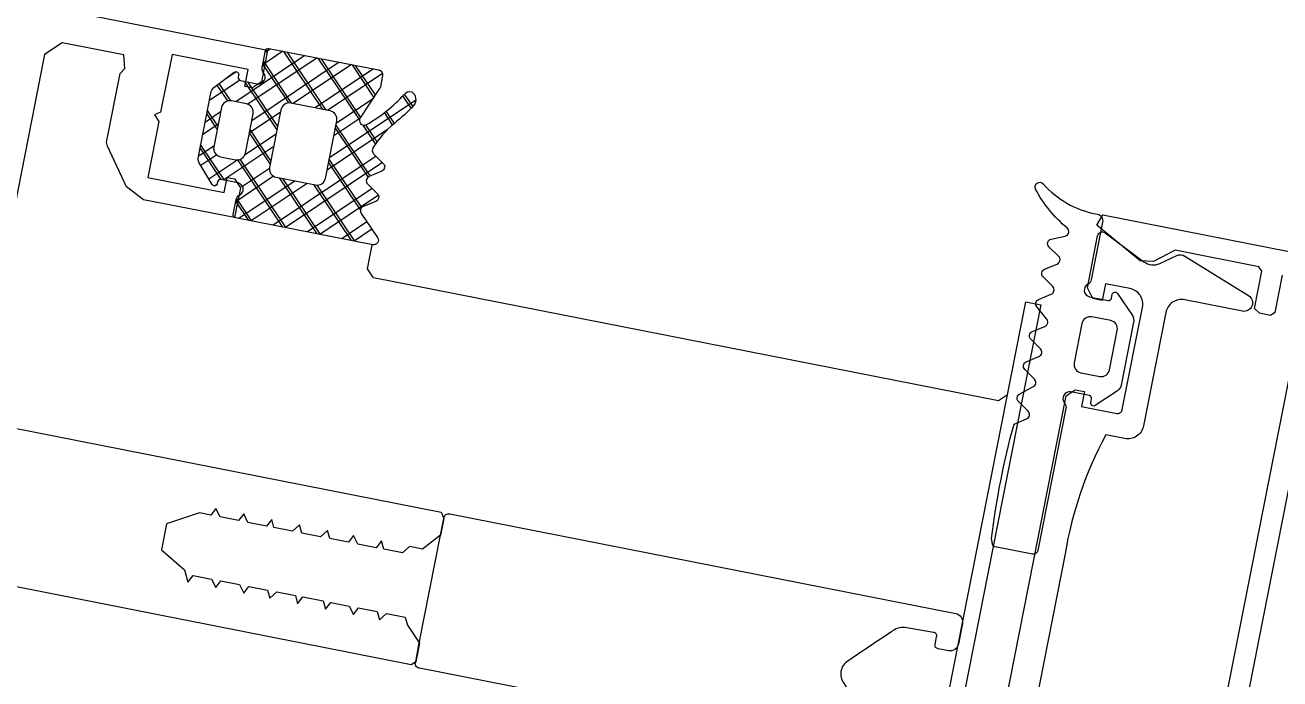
# Model space of a CAD drawing. Header units: millimetres. Extents: x -8689834 to 9420486, y 0 to 166066.
# Drawn here: x -187603.6 to -187522.9, y 114809.8 to 114851.8 of the extents above; entities that cross this region are included whole.
import ezdxf
from ezdxf import colors
from ezdxf.entities.mleader import LeaderData, LeaderLine
from ezdxf.math import Vec2, Vec3

# ---------------------------------------------------------------- set-up
doc = ezdxf.new("R2010")
doc.units = ezdxf.units.MM
doc.header["$MEASUREMENT"] = 0
doc.layers.get('0').update_dxf_attribs({"color": 250, "lineweight": 9})
for name, color, linetype, lineweight in [('_АР ТЕКСТ', 250, 'Continuous', 25), ('АР_Окна', 4, 'Continuous', 0), ('АР_Отметки', 250, 'Continuous', 15), ('АР_Перегородки витражные', 152, 'Continuous', 13), ('АР_Сущ Несущая стена', 216, 'Continuous', 30), ('АР_Штриховка кирпич', 250, 'Continuous', 9)]:
    doc.layers.add(name, color=color, linetype=linetype, lineweight=lineweight)
doc.styles.add('ISOCPEUR', font='isocpeur.ttf', dxfattribs={"width": 0.7})

# ---------------------------------------------------------------- blocks, each defined once
blk = doc.blocks.new('_DotSmall')
at = {"color": 0, "linetype": 'ByBlock', "const_width": 0.5}
blk.add_lwpolyline([(-0.0625, 0, 1), (0.0625, 0, 1)], format="xyb", close=True, dxfattribs=at)
blk = doc.blocks.new('стойка витр.')
h = blk.add_hatch()
h.set_pattern_fill('ANSI37', scale=0.5, angle=-69.23283665521843)
h.set_pattern_definition([(335.7671633447816, (-69115.31625940584, 318510.9409690977), (0.6515825639889636, 1.447617495164233), []), (65.76716334478155, (-69115.31625940584, 318510.9409690977), (-1.447617495164233, 0.6515825639889636), [])])
edge = h.paths.add_edge_path()
edge.add_line((-22.69442369043827, 14.13646889062511), (-23.03581465108437, 15.03674084689555))
edge.add_arc((-23.43472203482704, 14.88552442783714), 0.426606969231953, 20.76054121617168, 72.29995807937499)
edge.add_arc((-23.17519432072194, 15.69843630689562), 0.4267278803337561, 110.7639791014305, 252.28796188313498, ccw=False)
edge.add_line((-23.32647754022037, 16.09744767434313), (-22.30045238576713, 16.48652534212306))
edge.add_arc((-22.23557122191811, 16.31559297980009), 0.1828317202011609, 20.74895968860318, 110.7853670150393, ccw=False)
edge.add_line((-22.06459766681655, 16.38036551539699), (-22.02136925791274, 16.26636916297139))
edge.add_arc((-21.85036169383434, 16.33121481389334), 0.1828894349477776, 200.7666051414026, 335.7779732891441)
edge.add_line((-21.68357339510112, 16.25618009645405), (-21.08991230116226, 17.78525728297245))
edge.add_arc((-21.70321396183568, 17.95657679537892), 0.6367804192309714, 344.3928406199507, 381.7248777476984)
edge.add_line((-21.1116628201562, 18.19228116337763), (-22.58147269752226, 22.06827310883818))
edge.add_arc((-23.18057156739388, 21.852472630542), 0.6367804192296693, 19.80944894391843, 57.14148607166609)
edge.add_line((-22.83507592984824, 22.38737642259366), (-24.29334917705273, 23.13834224954917))
edge.add_arc((-24.36844682475663, 22.97158227615987), 0.1828894349476184, 65.75635339884347, 200.7677215648203)
edge.add_line((-24.53945312526776, 22.90673329312267), (-24.49622471639304, 22.79273694081348))
edge.add_arc((-24.66715707872659, 22.7278557770023), 0.1828317201976129, -69.25104032206309, 20.78536700277641, ccw=False)
edge.add_line((-24.60238454316277, 22.55688222189201), (-25.62840969761601, 22.16780455411208))
edge.add_arc((-25.77973726672901, 22.56679910380675), 0.4267278803402734, 149.2463648073436, 290.7703475895543, ccw=False)
edge.add_arc((-26.51302534269302, 23.00322659508151), 0.4266069692186295, 329.2343686070108, 380.7737854734352)
edge.add_line((-26.11415292418678, 23.1545352198882), (-26.50320860397187, 24.18050239048171))
edge.add_arc((-26.6741821590871, 24.11572985494814), 0.1828317201915107, 20.74895966852365, 110.7853670116034)
edge.add_line((-26.73906332292245, 24.28666221726598), (-33.46508004333009, 21.73609814226074))
edge.add_arc((-33.37260125833668, 21.44478009969028), 0.3056444463767395, 107.6120180140902, 200.6882886899978)
edge.add_line((-33.6585366082727, 21.33680091994756), (-33.39916615508264, 20.65282280623796))
edge.add_arc((-33.11489203283651, 20.76049792175978), 0.3039830703862393, 200.7452912846324, 225.8123610097134)
edge.add_line((-33.32677140043234, 20.54252351805917), (-31.79381202385412, 18.90709041146329))
edge.add_arc((-32.0063560722166, 18.68866847666476), 0.3047673113958362, -108.86283880448178, 45.781400895661875, ccw=False)
edge.add_arc((-28.70749382052437, 27.75544220980088), 9.952967568180252, 231.9543329511108, 250.0411665169116, ccw=False)
edge.add_arc((-35.13741779119496, 19.64784166335459), 0.4002801790554734, 42.30928712460122, 119.2250395725891)
edge.add_arc((-34.91139847875967, 19.56672148584141), 0.6024183835395109, 134.3950067436913, 228.6478049676944)
edge.add_arc((-28.53884731806517, 27.80771469972205), 11.01872594929672, 232.0873456721725, 240.8889416158169)
edge.add_arc((-36.88860151399224, 12.8729826853881), 6.091684827127049, 40.75890454826748, 60.61437004968877, ccw=False)
edge.add_arc((-32.50226594848368, 16.64775385941913), 0.3047655738188228, -34.89587558046088, 41.60271899476669, ccw=False)
edge.add_line((-32.25229934006347, 16.47340148731018), (-32.76342180219945, 15.75802363698313))
edge.add_arc((-32.51342051808022, 15.58368567090239), 0.3047857747310843, 145.1100748179471, 256.4242518685471)
edge.add_line((-32.58496309185284, 15.28741547561367), (-31.72801335877739, 15.09082250765641))
edge.add_arc((-31.79955593254474, 14.79455231235153), 0.3047857747455557, -34.88992517811971, 76.42425187022229, ccw=False)
edge.add_line((-31.54955464840168, 14.62021434627968), (-32.06065512256464, 13.90477851201285))
edge.add_arc((-31.81065383841726, 13.73044054594722), 0.304785774745541, 145.1100748233031, 256.4242518693868)
edge.add_line((-31.88219641218893, 13.4341703506434), (-31.02524667911348, 13.23757738269342))
edge.add_arc((-31.09682011228135, 12.94126594878393), 0.3048331054871362, -24.2246592297883, 76.42043308581259, ccw=False)
edge.add_line((-30.81882951050648, 12.81618818287097), (-31.59985344059533, 11.12048939903616))
edge.add_arc((-31.32187980059053, 10.99539431777895), 0.3048247429134716, 155.7710645559098, 290.7402899417831)
edge.add_line((-31.21393143609748, 10.71032366952568), (-22.80062470957637, 13.90072279884771))
edge.add_arc((-22.86539724513609, 14.07169635396312), 0.1828317202009504, 290.7489596761703, 380.7489600455551)
edge = h.paths.add_edge_path(flags=16)
edge.add_line((-23.10434971895302, 21.04022295145114), (-22.19142218885827, 18.63276889372355))
edge.add_arc((-22.69773797682865, 18.4407695405971), 0.5414973949605305, -69.23283665472542, 20.767163345274582, ccw=False)
edge.add_line((-22.5057386237022, 17.93445375262672), (-23.43116100440966, 17.58352553217992))
edge.add_arc((-23.62316035752519, 18.08984132014666), 0.5414973949532591, 200.7671633443313, 290.7671633443313, ccw=False)
edge.add_line((-24.12947614549194, 17.89784196703113), (-25.04240367558668, 20.30529602475872))
edge.add_arc((-24.53608788761267, 20.4972953778888), 0.541497394965222, 110.76716334549809, 200.7671633454981, ccw=False)
edge.add_line((-24.72808724074275, 21.00361116586282), (-23.80266486003529, 21.35453938630963))
edge.add_arc((-23.6106655069234, 20.84822359833925), 0.5414973949553709, 20.767163343835023, 110.767163343835, ccw=False)
edge = h.paths.add_edge_path(flags=16)
edge.add_line((-26.85119390953332, 20.26120087689196), (-25.51269974335446, 16.73149769075098))
edge.add_arc((-26.01901553132848, 16.5394983376209), 0.541497394965222, -69.23283665450191, 20.76716334549809, ccw=False)
edge.add_line((-25.82701617819839, 16.03318254964688), (-28.23444912247942, 15.12026302596496))
edge.add_arc((-28.4264484756095, 15.62657881394625), 0.5414973949720253, 200.7671633452251, 290.76716334522513, ccw=False)
edge.add_line((-28.9327642635908, 15.43457946081617), (-30.27125842979876, 18.96428264696442))
edge.add_arc((-29.76494264181383, 19.15628200007632), 0.5414973949689773, 110.76716334328901, 200.767163343289, ccw=False)
edge.add_line((-29.95694199492573, 19.66259778806125), (-27.5495090506447, 20.57551731175045))
edge.add_arc((-27.35750969751825, 20.06920152376551), 0.541497394974137, 20.767163344728715, 110.76716334472869, ccw=False)
at = {"lineweight": 0, "ltscale": 100, "transparency": 33554687}
for points in [[(65.92687011216185, 59.2824299609274), (-26.6419368966599, 24.17953274302999), (-25.90703195796232, 22.24153677027789), (-25.27813291337225, 21.95846499659092), (-24.82208952034125, 22.13140062004823), (-25.21116718812846, 23.15742577453057), (-20.53714279274573, 24.92985650197079), (-19.19699615391437, 21.39579562939616), (-18.76855027934653, 21.29748815141647), (-18.98085410959902, 20.82581386800302), (-17.68393587967148, 17.40574934773758), (-22.35796027505421, 15.63331862029736), (-22.70380953396671, 16.54534742246324), (-23.1598529269977, 16.37241179900593), (-23.44292470067739, 15.74351275440858), (-22.75122618288151, 13.91945515007683), (-17.16517298531835, 16.03773513642955), (-16.24131551088067, 17.04008095841709), (-15.46667035139399, 19.81128934778826), (-15.4391308168415, 20.08251046122314), (-17.03864790883381, 24.30054944750736), (-17.39634782800567, 24.5561396704943), (-17.47095398549573, 25.44057095424068), (-13.70890040838276, 26.86717441076325), (-12.4510803312005, 26.30097287951503), (-4.305940852005733, 4.821667629301373)], [(-4.8720624113339, 3.563811556159635), (-32.68827406296623, -6.984337978748954), (-32.78663952485658, -7.412805841304362), (-32.39756185706938, -8.438830995786702), (-31.09647737510386, -9.118948907402228), (-30.2985029091069, -8.81635004535201), (-29.78357822878752, -9.142708211846184), (-28.64349873815081, -8.710380147196702), (-28.58844165704795, -8.16787993638718), (-28.18751332900138, -8.537466511741513), (-27.04754980615689, -8.105182423096267), (-26.87849637278123, -7.51945380341931), (-26.47751006082399, -7.889018390778801), (-25.33748855406884, -7.456712314131437), (-25.28243147299509, -6.914212103321915), (-24.7675067926466, -7.240570269808813), (-23.62748528589145, -6.808264193168725), (-23.5724282048177, -6.265763982351928), (-23.05744554058765, -6.592100160843984), (-21.91748201774317, -6.159816072198737), (-21.86242493664031, -5.617315861389216), (-21.46149660859373, -5.986902436743549), (-20.32147510183859, -5.554596360096184), (-20.15236368455226, -4.968845752424386), (-19.75143535650568, -5.338432327778719), (-18.6114718336612, -4.906148239133472), (-18.44241840028553, -4.320419619456516), (-18.0414320883574, -4.689984206808731), (-17.35739599072258, -4.430591765623831), (-15.14439867439796, -4.764904394331097), (-14.53915697429329, -6.360969294146344), (-15.78927863537683, -7.87813783652382), (-15.87193323494284, -8.691881148712127), (-16.27286156296032, -8.322294573416002), (-17.41288306971546, -8.754600650063367), (-17.58193650312023, -9.340329269682115), (-17.9828648311377, -8.97074269438599), (-19.12288633789285, -9.403048771026079), (-19.29193977129762, -9.988777390644827), (-19.69292608322576, -9.61921280335082), (-20.83288960607024, -10.05149689199607), (-20.8879466871731, -10.59399710274738), (-21.40287136749248, -10.26763893631141), (-22.54295085812919, -10.6999670009609), (-22.59800793926115, -11.24246721171221), (-22.99893626727862, -10.87288063641608), (-24.25289614239591, -11.34839313392149), (-24.30795322352787, -11.89089334468008), (-24.70893953545601, -11.52132875738607), (-25.84896104221116, -11.95363483402616), (-26.01801447558682, -12.53936345364491), (-26.4189428036334, -12.16977687834878), (-27.55896431035944, -12.60208295499615), (-27.61402139149141, -13.14458316574746), (-28.12900405569235, -12.81824698731361), (-29.26896757853683, -13.25053107595886), (-29.32402465966879, -13.79303128671745), (-29.89022619093885, -15.05085136390699), (-29.45792011427693, -16.19087287064031), (-29.14341260807123, -16.33238676948531), (-1.327200956468005, -5.784237234569446)], [(-69.8438361948356, -5.633594956780144), (-69.21493715024553, -5.916666730459838), (-30.90838462579995, 8.609511357899464), (-30.62531285212026, 9.238410402496811), (-31.1873041553481, 10.72042096611403)], [(-88.55468153662514, -0.9934413902010419), (-87.69009137133253, -3.273426419786119), (-87.37564184903749, -3.414962306625966), (-86.69163474338711, -3.155580859434849), (-86.43607351230457, -2.797891934278596), (-87.30066367759719, -0.5179069046935183), (-87.1591497787449, -0.2033993985096458), (-82.02911098225741, 1.741955958394101), (-80.54324021661887, 1.262233232868311), (-79.70200834979187, 1.450846736610401), (-77.34320693471818, 4.170836259007046), (-77.83057009245385, 4.768357554989052), (-90.48468705118285, -0.0301937209587777)], [(-91.4479567084054, -1.960141251613095), (-69.79711318280897, -59.05493725829001), (-67.79633972485317, -59.86096016635565), (-55.14222276612418, -55.06240889040782), (-55.17360051473952, -54.29197395897063), (-58.74284135404741, -53.81994964957266), (-59.49761640312499, -54.23655585793313), (-60.24856024209294, -55.69488708899735), (-65.37859903858043, -57.64024244590109), (-65.73629895772319, -57.38465222291416), (-66.6008891230158, -55.10466719327087), (-67.02936398953898, -55.00637070929224), (-67.71337109521846, -55.26575215648336), (-67.85490698204376, -55.58020167878567), (-66.99031681675115, -57.86018670842168), (-67.20262765098596, -58.33192996972502), (-68.22862381348386, -58.72099664351117), (-68.58632373265573, -58.46540642052423), (-90.15068845250062, -1.598661102303595)]]:
    blk.add_lwpolyline(points, dxfattribs=at)
at = {"color": 7, "lineweight": 0, "ltscale": 100, "transparency": 33554687}
for points in [[(-22.69442369043827, 14.13646889062511), (-23.03581465108437, 15.03674084689555, 0.2287523810762611), (-23.30501911480678, 15.29193636016134, -0.7101639231358212), (-23.32647754022037, 16.09744767434313), (-22.30045238576713, 16.48652534212306, -0.4143996870914876), (-22.06459766681655, 16.38036551539699), (-22.02136925791274, 16.26636916297139, 0.6682503890445888), (-21.68357339510112, 16.25618009645405), (-21.08991230116226, 17.78525728297245, 0.1643479059441302), (-21.1116628201562, 18.19228116337763), (-22.58147269752226, 22.06827310883818, 0.1643479059441302), (-22.83507592984824, 22.38737642259366), (-24.29334917705273, 23.13834224954917, 0.6682503891596868), (-24.53945312526776, 22.90673329312267), (-24.49622471639304, 22.79273694081348, -0.4143996870833266), (-24.60238454316277, 22.55688222189201), (-25.62840969761601, 22.16780455411208, -0.7101639231391418), (-26.14645609946456, 22.78500538597291, 0.2287523810910513), (-26.11415292418678, 23.1545352198882), (-26.50320860397187, 24.18050239048171, 0.4143996871765861), (-26.73906332292245, 24.28666221726598), (-33.46508004333009, 21.73609814226074, 0.4300281847644905), (-33.6585366082727, 21.33680091994756), (-33.39916615508264, 20.65282280623796, 0.1098139781175365), (-33.32677140043234, 20.54252351805917), (-31.79381202385412, 18.90709041146329, -0.8000358277039689), (-32.10488848172827, 18.40026861818478, -0.07908294790216032), (-34.84140179419774, 19.91728321780829, 0.3488032577412263), (-35.33285102594527, 19.99716969329165, 0.4361245879823007), (-35.30940773655311, 19.11450854978466, 0.03842309887939363), (-33.89950172111276, 18.18089248692559, -0.08685322061285544), (-32.2743724368047, 16.85010652759956, -0.3467629046601076), (-32.25229934006347, 16.47340148731018), (-32.76342180219945, 15.75802363698313, 0.5278770357902526), (-32.58496309185284, 15.28741547561367), (-31.72801335877739, 15.09082250765641, -0.5278770357776507), (-31.54955464840168, 14.62021434627968), (-32.06065512256464, 13.90477851201285, 0.5278770357650493), (-31.88219641218893, 13.4341703506434), (-31.02524667911348, 13.23757738269342, -0.4697389635461835), (-30.81882951050648, 12.81618818287097), (-31.59985344059533, 11.12048939903616, 0.667984424932516), (-31.21393143609748, 10.71032366952568), (-22.80062470957637, 13.90072279884771, 0.4142135642613711)], [(-74.06369480097783, 3.308391450875206, 0.5779496213016146), (-74.28822709678207, 3.786457927264564), (-75.21591578132939, 3.825837128097191, -0.615333828900983), (-75.41972296024323, 4.330405631961185, 0.1014034095220688), (-73.83454927545972, 7.11715754520992, 0.8870851218243345), (-74.38353605600423, 7.372048574252403, -0.1649969122064492), (-77.37516639285604, 4.905523520799761), (-77.48916274512885, 4.862295111939602, 0.4143043114941015), (-77.73690205768798, 4.311953389369592), (-76.39677740688785, 0.7779505007420084, 0.2286961432583318), (-76.12757003956358, 0.5227576163306367, -0.3190489133936659), (-75.8308042481076, 0.1276532846095506, -0.3190018552396916), (-76.10608007785049, -0.2827473570214352), (-77.2460725926212, -0.7150424396677408, -0.4143996870833266), (-77.48192731157178, -0.6088826129343943), (-77.5683841292921, -0.380889908366953, 0.6683385997492722), (-77.90615079682902, -0.370689789611788), (-78.61388821495348, -1.942959389103635, 0.1988829373258806), (-78.62659800215624, -2.362689632165711), (-77.15678812476108, -6.238681577618991, 0.1988829373551211), (-76.86896414318471, -6.544446800158767), (-75.29665854779887, -7.25210424636316, 0.6683385997492723), (-75.05058378231479, -7.020506375207333), (-75.13704060006421, -6.792513670639892, -0.4143996870833266), (-75.03088077326538, -6.556658951718418), (-73.89088825849467, -6.124363869072113, -0.7102015621310012), (-73.37286607688293, -6.741579856578028, 0.2286961432583318), (-73.40517316877958, -7.111109647914418), (-70.10181337440736, -15.82230158713355, 0.414362099440266), (-69.70872084749863, -15.99923473002855), (-67.42870682594366, -15.13463357074215, 0.1511707915363169), (-67.28675684856717, -15.02397433044825), (-67.28408048482379, -14.56993261339812, 0.03540799054371244), (-69.94453478069045, -7.554127657436766), (-70.80145552181057, -7.357523695485725, -0.527867958552825), (-70.9799117797229, -6.88692200143123), (-70.46881830951315, -6.171555145097955, 0.5278679585528249), (-70.64727456742548, -5.700953451043461), (-71.54744570542243, -5.39029515288712, -0.527867958552825), (-71.72590196330566, -4.91969345882535), (-71.21480849309592, -4.20432660249935, 0.5278679585528249), (-71.39326475097914, -3.733724908495788), (-72.25018549209926, -3.537120946544746, -0.527867958552825), (-72.4286417500116, -3.066519252482976), (-71.91757026780397, -2.351094412268139, 0.5278679585717272), (-72.0960265256872, -1.880492718206369), (-72.95294726680731, -1.683888756255328, -0.5278679585717273), (-73.13140352474875, -1.213287062200834), (-72.66353846338461, -0.3839238536165794, 0.5278679585528249), (-72.84199472126784, 0.08667784044519067), (-73.69893745039008, 0.2833397862850688, -0.5278679585717273), (-73.8773937083024, 0.753941480339563), (-73.36630023809266, 1.469308336665563, 0.5278679585717272), (-73.5447564960632, 1.939910030763713), (-74.40167723721243, 2.136513992714754, -0.5278679585528251), (-74.58013349509565, 2.607115686776524)]]:
    blk.add_lwpolyline(points, format="xyb", close=True, dxfattribs=at)
for points in [[(-26.73906332292245, 24.28666221726598), (-26.73906332292245, 24.28666221726598)], [(-22.80062470957637, 13.90072279884771), (-22.80062470957637, 13.90072279884771)], [(-72.00534459005576, 0.06645459306309931), (-72.91737339223619, -0.2793946658493951)]]:
    blk.add_lwpolyline(points, dxfattribs=at)
at = {"color": 7}
for points in [[(-23.10434971895302, 21.04022295145114), (-22.19142218885827, 18.63276889372355, -0.414213562373095), (-22.5057386237022, 17.93445375262672), (-23.43116100440966, 17.58352553217992, -0.414213562373095), (-24.12947614549194, 17.89784196703113), (-25.04240367558668, 20.30529602475872, -0.414213562373095), (-24.72808724074275, 21.00361116586282), (-23.80266486003529, 21.35453938630963, -0.414213562373095)], [(-26.85119390953332, 20.26120087689196), (-25.51269974335446, 16.73149769075098, -0.414213562373095), (-25.82701617819839, 16.03318254964688), (-28.23444912247942, 15.12026302596496, -0.414213562373095), (-28.9327642635908, 15.43457946081617), (-30.27125842979876, 18.96428264696442, -0.414213562373095), (-29.95694199492573, 19.66259778806125), (-27.5495090506447, 20.57551731175045, -0.414213562373095)], [(-75.33468511578394, -1.905527627641277), (-74.42175758568919, -4.312981685368868, -0.414213562373095), (-74.73607402053312, -5.011296826465696), (-75.88953189010499, -5.44869808882504, -0.414213562373095), (-76.58784703121637, -5.134381653973833), (-77.50077456128201, -2.726927596246242, -0.414213562373095), (-77.18645812643808, -2.028612455142138), (-76.03300025686622, -1.591211192782794, -0.414213562373095)]]:
    blk.add_lwpolyline(points, format="xyb", close=True, dxfattribs=at)
at = {"lineweight": 0, "ltscale": 100, "transparency": 33554687}
for points in [[(-59.28629948117305, -43.93455252060812), (-73.55412178576807, -6.30930235532287), (-74.18304982228437, -6.026241575636959), (-74.75303158370662, -6.242383619959583), (-74.40718232482322, -7.154412422125461), (-76.57319999407628, -7.975785172551696, -0.414362099391309), (-76.9662925209559, -7.798852029714908), (-79.34394296052051, -1.52882071842032, -0.4143260923197838), (-78.74236241533072, -0.1922330582674476), (-77.26035185172805, 0.3697582449676702), (-76.87127418394084, -0.6562669095073943), (-76.3012924225186, -0.4401248651847709), (-76.06142006575828, 0.3027815256646136), (-77.27188147796551, 3.494853341355338, 0.5512236456822476), (-77.7769173583074, 3.597680757055059), (-79.92338595120236, 1.349376512123854, -0.2673491356416615), (-80.91622193696094, 1.059369939495809), (-82.0875922003761, 1.397509788286698, 0.2496293600316565), (-82.58705019962508, 1.269536347390385), (-86.19986947378493, -1.925987660470128, 0.8270430078467679), (-85.63532520958688, -2.84412238272489), (-82.10129332900397, -1.503986737930973, -0.4143260923197836), (-80.76472567670862, -2.105611734441482), (-78.12768279598095, -9.059679143334506, 0.4143260923033303), (-76.7911151413573, -9.661304145942267), (-75.65109363460215, -9.228998069294903, -0.08279896819570452), (-71.78454054114991, -16.33338165576424), (-68.2828855071275, -25.56749207813118)], [(-60.62370682114852, -28.40042247599195), (-29.6323624739598, -16.64818975485105, 0.5239329190821609), (-29.45792011430603, -16.19087287058937), (-29.84699778209324, -15.16484771611431), (-32.39756185706938, -8.438830995786702), (-32.78663952485658, -7.412805841304362, 0.5239329190821609), (-33.2204523376422, -7.186144611914642), (-64.21182667926769, -18.93829823563283, 0.4143255057077639), (-64.53033920991584, -19.64587643784762), (-64.05480472955969, -20.89989428329136, 0.410627156480438), (-63.35370618529851, -21.2207818566676), (-62.72021259606117, -20.98055557451153, 0.4925517741577297), (-62.57218080674647, -20.68314875576471), (-62.75156135272118, -20.21010964907327, -0.4411110715409258), (-62.61002546586678, -19.89566012677096), (-60.83807044223067, -19.28752400128724, -0.2080566110632873), (-59.94503853938659, -19.40384657128016, -1.575399656426527e-05), (-56.87977393603069, -20.78551547546522, -0.4398191101055806), (-56.36006749374792, -22.15601788895583, -1.575399656426528e-05), (-57.73845635901671, -25.2227588602982, -0.2080566110632873)]]:
    blk.add_lwpolyline(points, format="xyb", dxfattribs=at)
blk.add_lwpolyline([(-72.91737339223619, -0.2793946658493951), (-54.81141330953687, -48.02608389785019), (-53.89938450735644, -47.68023463893769), (-72.00534459005576, 0.06645459306309931)], close=True)
at = {"color": 7, "lineweight": 0, "ltscale": 100, "transparency": 33554687}
blk.add_arc((-33.37357679728302, 21.44486016019073), 0.304760386648688, 110.7561904730667, 200.7778938289061, dxfattribs=at)
blk = doc.blocks.new('A$Cf7573d2c')
h = blk.add_hatch()
h.set_pattern_fill('ANSI37', color=5, scale=0.4999999999999999, angle=11.05056813833426)
h.set_pattern_definition([(56.05056813833426, (-325577.5326109263, -14427.20117750167), (-1.316880116997287, 0.8865568269756945), []), (146.0505681383342, (-325577.5326109263, -14427.20117750167), (-0.8865568269756945, -1.316880116997287), [])])
edge = h.paths.add_edge_path()
edge.add_line((11.41465996426996, -79.99643199487764), (10.46968452970032, -80.18098228986491))
edge.add_arc((10.55140614984776, -80.59968872998178), 0.4266069692291248, 101.043946010946, 152.583362874149)
edge.add_arc((9.793957552359752, -80.20668493908093), 0.4267278803342317, 191.0473838945442, 332.5713666762502, ccw=False)
edge.add_line((9.375137345981784, -80.28845485154307), (9.164808407542296, -79.21148187752988))
edge.add_arc((9.344238991408933, -79.17638054589366), 0.1828317201947123, 101.03236448459671, 191.0687718110337, ccw=False)
edge.add_line((9.30925168201793, -78.99692769389367), (9.428908583358862, -78.97355913252977))
edge.add_arc((9.39385494741606, -78.79406041936467), 0.182889434962051, 281.0500099214912, 416.0613780692319)
edge.add_line((9.495962937711738, -78.64232873599394), (8.089016010286286, -77.79911412490765))
edge.add_arc((7.816644230628035, -78.3747033152498), 0.6367804192914093, 64.67624541442503, 102.008282542173)
edge.add_line((7.684160098433495, -77.75185722101014), (3.615703731076792, -78.54641207955137))
edge.add_arc((3.727295635401254, -79.173338350509), 0.636780419240097, 100.0928537358094, 137.4248908635568)
edge.add_line((3.258376220357604, -78.74252065760083), (2.272063397220336, -80.0531302683521))
edge.add_arc((2.423756540580288, -80.15529550549245), 0.182889434966498, 146.039758200854, 281.0511263668317)
edge.add_line((2.458813674165867, -80.33479353558505), (2.578470575390384, -80.31142497422115))
edge.add_arc((2.613571906944562, -80.49085555806899), 0.182831720160508, 11.03236446209769, 101.06877178693532, ccw=False)
edge.add_line((2.79302475892473, -80.455868248755), (3.003353697480634, -81.53284122276818))
edge.add_arc((2.584542582461389, -81.6146576870381), 0.4267278803749458, -130.47023040168227, 11.053752380527897, ccw=False)
edge.add_arc((2.030615204991726, -82.2637684772957), 0.4266069692120041, 49.5177734016168, 101.0571902680406)
edge.add_line((1.948796800570562, -81.84508093881595), (0.8718846896663308, -82.0553979909455))
edge.add_arc((0.9068719990261886, -82.23485084292453), 0.1828317201681706, 101.0323644762739, 191.0687718193541)
edge.add_line((0.7274414151906967, -82.2699521745817), (2.106234080158174, -89.32995279858005))
edge.add_arc((2.408981151662215, -89.28796782188036), 0.3056444463306128, 187.8954228019012, 280.9716934778102)
edge.add_line((2.467152627417818, -89.58802549463871), (3.185094034764916, -89.44781412654265))
edge.add_arc((3.126941887751211, -89.14944516903338), 0.3039830702645643, 281.0286960890925, 306.0957658141734)
edge.add_line((3.306029453873634, -89.39507365001191), (5.176726684905589, -88.1601251628017))
edge.add_arc((5.356143180744712, -88.40648432158397), 0.3047673113952634, -28.579434009353804, 126.06480569078869, ccw=False)
edge.add_arc((-3.023799238718447, -83.6247018996756), 9.952967568203494, 312.237737744563, 330.32457131036375, ccw=False)
edge.add_arc((3.882285149072121, -91.33074545772703), 0.4002801790518057, 122.5926919233885, 199.5084443713766)
edge.add_arc((4.000388008000102, -91.12165952445687), 0.6024183835289821, 214.6784115371002, 308.9312097611028)
edge.add_arc((-3.046858568287144, -83.44965241108206), 11.01872594965999, 312.3707504643666, 321.172346408011)
edge.add_arc((10.26440043355916, -94.20023375649555), 6.09168482694455, 121.0423093429209, 140.8977748443422, ccw=False)
edge.add_arc((7.284082988952713, -89.23973528991692), 0.3047655738078916, 45.38752921329251, 121.88612378851909, ccw=False)
edge.add_line((7.498122293618508, -89.02278084530553), (8.116973152966239, -89.64730887029145))
edge.add_arc((8.331004110641391, -89.43031781604256), 0.3047857747129765, 225.3934796127387, 336.7076566633418)
edge.add_line((8.610949610476382, -89.55083704931894), (8.949353960924782, -88.73936053352372))
edge.add_arc((9.229299460771111, -88.8598797667927), 0.3047857747204645, 45.393479617120875, 156.7076566654631, ccw=False)
edge.add_line((9.443330418434925, -88.64288871252211), (10.06224214087706, -89.26740485119808))
edge.add_arc((10.27627309859769, -89.05041379688058), 0.304785774793757, 225.3934796157099, 336.7076566617938)
edge.add_line((10.55621859850362, -89.17093303019647), (10.8946229488356, -88.35945651440124))
edge.add_arc((11.17460388746825, -88.48001312446931), 0.3048331055327169, 56.058745561357625, 156.7038378769572, ccw=False)
edge.add_line((11.34480519453064, -88.22712038573809), (12.88436133123469, -89.28313158194942))
edge.add_arc((13.05457684253595, -89.03025848406948), 0.3048247429572407, 236.0544693444964, 371.0236947303713)
edge.add_line((13.35377701732796, -88.97197144156962), (11.6291001267964, -80.14089753731969))
edge.add_arc((11.44964727477784, -80.17588484667064), 0.1828317202052636, 11.03236447116439, 101.0323648405485)
edge = h.paths.add_edge_path(flags=16)
edge.add_line((4.540757622104138, -79.23529726907145), (7.067755079362541, -78.74178377749922))
edge.add_arc((7.171546747355023, -79.27324094260985), 0.5414973949079368, 11.050568135283015, 101.05056813528307, ccw=False)
edge.add_line((7.703003912465647, -79.16944927461736), (7.892709892010316, -80.14082399115432))
edge.add_arc((7.361252726892417, -80.24461565921229), 0.5414973949276295, -78.94943185806409, 11.050568141935912, ccw=False)
edge.add_line((7.465044394950382, -80.77607282433019), (4.938046937691979, -81.26958631591697))
edge.add_arc((4.834255269641289, -80.73812915074814), 0.5414973949762222, 191.0505681401473, 281.05056814014733, ccw=False)
edge.add_line((4.302798104472458, -80.84192081879883), (4.113092124927789, -79.87054610224732))
edge.add_arc((4.644549290103896, -79.76675443424756), 0.5414973949736009, 101.05056813471049, 191.0505681347106, ccw=False)
edge = h.paths.add_edge_path(flags=16)
edge.add_line((4.676231182878837, -83.05987093099975), (8.381203640135936, -82.33630316946073))
edge.add_arc((8.484995308186626, -82.86776033462957), 0.5414973949762222, 11.050568140147277, 101.05056814014728, ccw=False)
edge.add_line((9.016452473355457, -82.76396866657888), (9.509961636853404, -85.29094396196888))
edge.add_arc((8.978504471662745, -85.39473562998319), 0.5414973949906723, -78.94943186407329, 11.05056813592671, ccw=False)
edge.add_line((9.082296139677055, -85.92619279517385), (5.37732368230354, -86.64976055674197))
edge.add_arc((5.27353201432561, -86.11830339161679), 0.5414973949194297, 191.0505681334767, 281.05056813347676, ccw=False)
edge.add_line((4.742074849200435, -86.22209505959472), (4.248565685702488, -83.69511976420472))
edge.add_arc((4.780022850893147, -83.59132809619041), 0.5414973949906723, 101.05056813592671, 191.0505681359266, ccw=False)
at = {"color": 5, "lineweight": 0, "ltscale": 100, "transparency": 33554687}
for points in [[(-18.12661785061937, 14.97306006058352), (0.8494265772169456, -82.19229982656543), (2.883654761011712, -81.79502239728754), (3.268808120395988, -81.22292054705031), (3.175321988761425, -80.74423207908694), (2.098349014646374, -80.95456101758464), (1.140202340320684, -76.04844547851826), (4.849748867331073, -75.3239844176278), (5.018956985673867, -74.91827659131377), (5.448033373337239, -75.20714161088108), (9.037922999123111, -74.50604911138362), (9.996069673448801, -79.41216465045), (9.038753600558266, -79.5991250275838), (9.132239732309245, -80.07781349554716), (9.704341582604684, -80.4629668550042), (11.61897372815292, -80.08904610075115), (10.47386667667888, -74.225614488867), (9.64182380773127, -73.14583930670051), (7.041110076359473, -71.91459637857042), (6.778427712619305, -71.84167660005915), (2.350939778378233, -72.70634902901656), (2.038645334308967, -73.01578040185268), (1.154309903038666, -72.94004652887816), (0.383111719507724, -68.9911861994915), (1.153479301603511, -67.84697061266343), (23.69935076951515, -63.44384321071266)], [(24.84361533320043, -64.21413804324402), (30.5457701429259, -93.41157833833131), (30.95148985553533, -93.58084731984127), (32.02846282953396, -93.37051838135812), (32.91841456328984, -92.2028852563817), (32.75483463390265, -91.3652869478974), (33.16341741790529, -90.91283011251653), (32.92970803170465, -89.71613937416987), (32.40428244089708, -89.57031170348637), (32.83623378630728, -89.23751176930091), (32.60254817281384, -88.04094275718671), (32.05375402071513, -87.7754581853078), (32.48569347965531, -87.44259738799883), (32.25199597980827, -86.24596751274657), (31.72657038911711, -86.10013984210673), (32.13515317311976, -85.64768300669675), (31.90145567327272, -84.4510531314445), (31.37603008258156, -84.3052254607901), (31.78460098023061, -83.85270776228572), (31.55091536673717, -82.65613875015697), (31.0254897759296, -82.51031107948802), (31.4574411213398, -82.17751114530256), (31.22374362149276, -80.9808812700503), (30.67493758304045, -80.71533583504788), (31.10688892833423, -80.38253590086242), (30.87320331484079, -79.18596688874823), (30.3244091628585, -78.92048231686931), (30.75634862179868, -78.58762151958945), (30.61612536734901, -77.8696192491625), (31.31914049666375, -75.74479177764442), (32.99445883987937, -75.41760814606096), (34.2788739084499, -76.90585627224937), (35.06699374923483, -77.12466458456765), (34.63504240394104, -77.45746451872401), (34.86873990378808, -78.65409439397627), (35.41753405577037, -78.91957896586973), (34.98558271059301, -79.25237890004064), (35.21928021044005, -80.44900877527834), (35.76807436242234, -80.71449334718636), (35.33613490348216, -81.04735414448078), (35.5698205169756, -82.24392315659497), (36.09524610766675, -82.38975082726392), (35.68666332366411, -82.8422076626448), (35.92037270986475, -84.03889840100601), (36.44579830055591, -84.18472607170406), (36.01384695526212, -84.51752600586042), (36.27090113016311, -85.83375191917003), (36.79632672073785, -85.97957958988263), (36.36438726191409, -86.3124403871625), (36.59808476176113, -87.50907026241475), (37.14687891374342, -87.77455483427912), (36.71492756844964, -88.10735476847913), (36.94862506829668, -89.30398464370228), (37.47405065898784, -89.44981231440033), (37.06547976133879, -89.90233001289016), (37.29916537483223, -91.09889902500436), (37.82459096552338, -91.24472669570241), (38.96880655235145, -92.01509427773999), (40.1654364275746, -91.7813967778784), (40.35800122097135, -91.49528498963627), (34.65584641124588, -62.29784469456354)], [(11.6291001267964, -80.14089753731969), (11.6291001267964, -80.14089753731969)], [(0.7274414151906967, -82.2699521745817), (0.7274414151906967, -82.2699521745817)], [(22.94347876822576, -129.8061585653631), (23.32863212761004, -129.2340567151259), (15.4760210152017, -89.0253721447516), (14.90391916502267, -88.64021878529456), (13.34831858612597, -88.94402196916053)], [(15.21196939924266, -147.4654485115461), (17.60516828659456, -146.9980653982202), (17.79774496634491, -146.7120144731016), (17.65752765501384, -145.99404263428), (17.34810222545639, -145.6817786217725), (14.95490333810449, -146.1491617350985), (14.66879154986236, -145.9565969417163), (13.61716468690429, -140.5718233662192), (14.34078325994778, -139.1882331138622), (14.29685428855009, -138.3272358124523), (12.01399044063874, -135.5432063999469), (11.34278615599032, -135.9227315704484), (13.93680344289169, -149.2051953730988)], [(15.67648944130633, -150.4803732157889), (75.60635762184393, -138.7762860547809), (76.73849811567925, -136.9402508533822), (74.14448082877789, -123.6577870507317), (73.37980229884852, -123.5586846164078), (72.31215118651744, -126.997057519402), (72.59539396036416, -127.8113176980987), (73.90606443420984, -128.7976186348387), (74.95769129716791, -134.1823922103358), (74.64539685309865, -134.4918235831428), (72.25219796574675, -134.9592066964542), (72.08299579052255, -135.3649449543445), (72.2232131017372, -136.0829167931952), (72.50926402688492, -136.2754934729019), (74.90246291435324, -135.8081103595905), (75.33160610822961, -136.0969939244096), (75.5419291035505, -137.1739364668611), (75.22963465948123, -137.4833678396972), (15.53914114448708, -149.1407059916237)], [(16.96039025508799, -130.9746341781865), (17.14735063223634, -131.9319502510043)]]:
    blk.add_lwpolyline(points, dxfattribs=at)
for points in [[(11.41465996426996, -79.99643199487764), (10.46968452970032, -80.18098228986491, 0.2287523810762611), (10.17271494236775, -80.40325432471582, -0.7101639231358212), (9.375137345981784, -80.28845485154307), (9.164808407542296, -79.21148187752988, -0.4143996870914876), (9.30925168201793, -78.99692769389367), (9.428908583358862, -78.97355913252977, 0.6682503890445888), (9.495962937711738, -78.64232873599394), (8.089016010286286, -77.79911412490765, 0.1643479059441302), (7.684160098433495, -77.75185722101014), (3.615703731076792, -78.54641207955137, 0.1643479059441302), (3.258376220357604, -78.74252065760083), (2.272063397220336, -80.0531302683521, 0.6682503891596868), (2.458813674165867, -80.33479353558505), (2.578470575390384, -80.31142497422115, -0.4143996870833266), (2.79302475892473, -80.455868248755), (3.003353697480634, -81.53284122276818, -0.7101639231391418), (2.307573626632802, -81.9392880636151, 0.2287523810910513), (1.948796800570562, -81.84508093881595), (0.8718846896663308, -82.0553979909455, 0.4143996871765861), (0.7274414151906967, -82.2699521745817), (2.106234080158174, -89.32995279858005, 0.4300281847644905), (2.467152627417818, -89.58802549463871), (3.185094034764916, -89.44781412654265, 0.1098139781175365), (3.306029453873634, -89.39507365001191), (5.176726684905589, -88.1601251628017, -0.8000358277039689), (5.623776040622033, -88.55227789623314, -0.07908294790216032), (3.666668896563351, -90.99350095681439, 0.3488032577412263), (3.504984140978195, -91.46441733597021, 0.4361245879823007), (4.378939818707295, -91.59028137139103, 0.03842309887939363), (5.537119518499821, -90.3581719166832, -0.08685322061285544), (7.123095843824558, -88.98095895003644, -0.3467629046601076), (7.498122293618508, -89.02278084530553), (8.116973152966239, -89.64730887029145, 0.5278770357902526), (8.610949610476382, -89.55083704931894), (8.949353960924782, -88.73936053352372, -0.5278770357776507), (9.443330418434925, -88.64288871252211), (10.06224214087706, -89.26740485119808, 0.5278770357650493), (10.55621859850362, -89.17093303019647), (10.8946229488356, -88.35945651440124, -0.4697389635461835), (11.34480519453064, -88.22712038573809), (12.88436133123469, -89.28313158194942, 0.667984424932516), (13.35377701732796, -88.97197144156962), (11.6291001267964, -80.14089753731969, 0.4142135642613711)], [(13.41756239836104, -132.4562991059211, 0.5779496213016146), (12.90845855453517, -132.5969247933826), (12.71307372348383, -133.5046592174767, -0.615333828900983), (12.18134591274429, -133.6203842212853, 0.1014034095220688), (9.702108483761549, -131.5876167461684, 0.8870851218243345), (9.358218787820078, -132.0857089052442, -0.1649969122064492), (11.28444858861621, -135.4507106386882), (11.30781715002377, -135.5703675398981, 0.4143043114941015), (11.80845184403006, -135.9074367935682), (15.51793750782963, -135.1829876190459, 0.2286961432583318), (15.81490499409847, -134.9607122785674, -0.3190489133936659), (16.25442801520694, -134.7348873865558, -0.3190018552396916), (16.61248166311998, -135.0754795976682), (16.84617321973201, -136.272079041315, -0.4143996870833266), (16.70172994525637, -136.4866332249512), (16.46241614292376, -136.5333703476499, 0.6683385997492722), (16.39535582228564, -136.8645701023779), (17.82562233426142, -137.8275143641513, 0.1988829373258806), (18.23718629742507, -137.9108817430097), (22.30564266489819, -137.1163268844539, 0.1988829373551211), (22.65559902682435, -136.8842373319349), (23.61847053910606, -135.4539218432037, 0.6683385997492723), (23.43172626325395, -135.1722892109829), (23.19241246080492, -135.2190263337106, -0.4143996870833266), (22.97785827715416, -135.0745830591477), (22.74416672054213, -133.8779836154863, -0.7102015621310012), (23.43995764176361, -133.4715632053267, 0.2286961432583318), (23.79873376479372, -133.5657741833857), (32.94248452899046, -131.7800326296419, 0.414362099440266), (33.18322364089545, -131.422441030576), (32.71583458443638, -129.0292117116478, 0.1511707915363169), (32.630720381625, -128.8706215605489), (32.18364376563113, -128.7913527572819, 0.03540799054371244), (24.8194653185783, -130.2295502542984), (24.4810550250113, -131.0409963385318, -0.527867958552825), (23.9870853559114, -131.1374668337667), (23.36824043979868, -130.5129692403134, 0.5278679585528249), (22.87427077069879, -130.6094397355482), (22.41614271281287, -131.4442662674846, -0.527867958552825), (21.92217304371297, -131.5407367626904), (21.30332812760025, -130.9162391692516, 0.5278679585528249), (20.80935845850036, -131.0127096644574), (20.47094816493336, -131.8241557486908, -0.527867958552825), (19.97697849583346, -131.9206262439257), (19.35807271662634, -131.296140536826, 0.5278679585717272), (18.86410304752644, -131.3926110320317), (18.52569275395945, -132.2040571162652, -0.5278679585717273), (18.03172308485955, -132.3005276115291), (17.29322126752231, -131.6993985794252, 0.5278679585528249), (16.79925159842242, -131.7958690746309), (16.46078044176102, -132.6073270452034, -0.5278679585717273), (15.96681077266112, -132.7037975404382), (15.3479658565484, -132.0792999469995, 0.5278679585717272), (14.8539961874485, -132.175770442278), (14.51558589376509, -132.9872165265406, -0.5278679585528251), (14.02161622478161, -133.0836870217463)]]:
    blk.add_lwpolyline(points, format="xyb", close=True, dxfattribs=at)
at = {"color": 5}
for points in [[(4.540757622104138, -79.23529726907145), (7.067755079362541, -78.74178377749922, -0.414213562373095), (7.703003912465647, -79.16944927461736), (7.892709892010316, -80.14082399115432, -0.414213562373095), (7.465044394950382, -80.77607282433019), (4.938046937691979, -81.26958631591697, -0.414213562373095), (4.302798104472458, -80.84192081879883), (4.113092124927789, -79.87054610224732, -0.414213562373095)], [(4.676231182878837, -83.05987093099975), (8.381203640135936, -82.33630316946073, -0.414213562373095), (9.016452473355457, -82.76396866657888), (9.509961636853404, -85.29094396196888, -0.414213562373095), (9.082296139677055, -85.92619279517385), (5.37732368230354, -86.64976055674197, -0.414213562373095), (4.742074849200435, -86.22209505959472), (4.248565685702488, -83.69511976420472, -0.414213562373095)], [(18.34217463084497, -134.5890351180569), (20.86917208810337, -134.0955216264847, -0.414213562373095), (21.50442092120647, -134.5231871236028), (21.74087279406376, -135.7339205513417, -0.414213562373095), (21.31320729688741, -136.3691693845467), (18.78620983962901, -136.8626828761044, -0.414213562373095), (18.15096100640949, -136.4350173789717), (17.91450913366862, -135.2242839512328, -0.414213562373095)]]:
    blk.add_lwpolyline(points, format="xyb", close=True, dxfattribs=at)
at = {"color": 5, "lineweight": 0, "ltscale": 100, "transparency": 33554687}
for points in [[(46.93983379960991, -124.5607638076181), (40.58675144321751, -92.03052029560786, 0.5239329190821609), (40.1654364275746, -91.78139677789295), (39.08846345345955, -91.99172571639065), (32.02846282953396, -93.37051838135812), (30.95148985553533, -93.58084731984127, 0.5239329190821609), (30.65486346394755, -93.97018220560858), (37.00786279537715, -126.5004419321049, 0.4143255057077639), (37.65153361205012, -126.9338067024219), (38.9678203741787, -126.676740644034, 0.410627156480438), (39.4024325129576, -126.0398573796992), (39.2725701663876, -125.3749073325598, 0.4925517741577297), (39.00441380601842, -125.1788043166307), (38.50788569322322, -125.2757744666596, -0.4411110715409258), (38.22183476819191, -125.0831977869093), (37.92148406605702, -123.2340240231424, -0.2080566110632873), (38.18685929093044, -122.3734353235923, -1.575399656426527e-05), (40.06604728137609, -119.585334079733, -0.4398191101055806), (41.50460271420889, -119.3043893908471, -1.575399656426528e-05), (44.29471273510717, -121.1805935695593, -0.2080566110632873)], [(62.47684169723652, -125.8643128953117), (22.98328991362359, -133.5772611531283), (22.59814249735791, -134.1493934348982), (22.71498530404642, -134.7476779409481), (23.67230137682054, -134.5607175638434), (24.11632187198848, -136.834289981547, -0.414362099391309), (23.87558276008349, -137.1918815805984), (17.29420974093955, -138.4772000001831, -0.4143260923197838), (16.07832761004101, -137.6586669406242), (15.77452442620415, -136.1030663617421), (16.85149740020279, -135.892737423259), (16.73465459351428, -135.2944529171946), (16.04288989887573, -134.9326376875397), (12.69231407553889, -135.586993064353, 0.5512236456822476), (12.50572439120151, -136.0674293322809), (14.35950590821449, -138.5625632936571, -0.2673491356416615), (14.4777864611242, -139.5901024985506), (13.94679948792327, -140.6875995079026, 0.2496293600316565), (13.988641141681, -141.2014912966988), (16.52857105073053, -145.3018074856955, 0.8270430078467679), (17.5288156735478, -144.9003198907303), (16.80436055595055, -141.1908037953544, -0.4143260923197836), (17.622934052255, -139.9749488876405), (24.92230934184045, -138.5494072136207, 0.4143260923033303), (25.74088284466416, -137.3335523046553), (25.50718534481712, -136.1369224294031, -0.08279896819570452), (33.1622308997903, -133.5248779198446), (42.85486593982205, -131.6319412461453)]]:
    blk.add_lwpolyline(points, format="xyb", dxfattribs=at)
at = {"color": 5}
blk.add_lwpolyline([(17.14735063223634, -131.9319502510043), (67.26492687151767, -122.1441683250596), (67.07796649448574, -121.1868522522418), (16.96039025508799, -130.9746341781865)], close=True, dxfattribs=at)
at = {"color": 5, "lineweight": 0, "ltscale": 100, "transparency": 33554687}
blk.add_arc((2.408737593214028, -89.28891585412202), 0.3047603866486879, 191.0395952653897, 281.06129862006, dxfattribs=at)
at = {"layer": 'АР_Перегородки витражные', "rotation": 80.28340479355269}
blk.add_blockref('стойка витр.', (29.17858439369593, -60.01344902928395), dxfattribs=at)
blk = doc.blocks.new('A$Cec9b444d')
at = {"color": 241, "ltscale": 100, "true_color": 0xf7abae, "xscale": -1, "rotation": 89.90413134762046}
blk.add_blockref('A$Cf7573d2c', (6563.698240449916, 2250.519506825216), dxfattribs=at)

msp = doc.modelspace()

# ---------------------------------------------------------------- hatches: boundary and pattern name
at = {"layer": 'АР_Штриховка кирпич', "ltscale": 100}
h = msp.add_hatch(dxfattribs=at)
h.set_pattern_fill('ANSI32', color=256, scale=500)
h.set_pattern_definition([(45, (-1163613.565164257, 164426.8594320829), (-132.5825214724777, 132.5825214724777), []), (45, (-1163525.176816757, 164426.8594320829), (-132.5825214724777, 132.5825214724777), [])])
edge = h.paths.add_edge_path()
edge.add_line((-187128.9151109827, 115850.6824583481), (-187998.915110983, 115850.6824583513))
edge.add_arc((-1342166.519582912, 115380.6824574551), 1154167.700168599, -0.023331979451882034, 0.02333197954061461, ccw=False)
edge.add_line((-187998.9151109822, 114910.6824583457), (-187514.5558780206, 114910.6824583331))
edge.add_line((-187514.5558780206, 114910.6824583331), (-187514.5558780202, 115210.6824583402))
edge.add_line((-187514.5558780202, 115210.6824583402), (-187128.9151109827, 115210.6824583525))
edge.add_line((-187128.9151109827, 115210.6824583525), (-187128.9151109827, 115850.6824583481))

# ---------------------------------------------------------------- linework, layer by layer
at = {"layer": 'АР_Сущ Несущая стена', "lineweight": 18, "ltscale": 100}
msp.add_arc((-197116.3547424845, 115484.5892881857), 9778.654617052323, 272.5925479651556, 356.6353913736798, dxfattribs=at)

# ---------------------------------------------------------------- block references
at = {"layer": 'АР_Окна', "ltscale": 100}
msp.add_blockref('A$Cec9b444d', (-194233.915110983, 112600.6824583525), dxfattribs=at)

# ---------------------------------------------------------------- leaders
at = {"layer": '_АР ТЕКСТ'}
ml = msp.add_multileader_mtext('Standard', dxfattribs=at)
ml.set_content('{\\W0.8;-2,550}', color=256, style='ISOCPEUR')
ml.set_leader_properties(color=256, linetype='Continuous', lineweight=-1)
ml.set_arrow_properties(name='DOTSMALL')
ml.build(insert=Vec2(0, 0))
ml.multileader.update_dxf_attribs({"has_text_frame": 1, "text_left_attachment_type": 4, "text_right_attachment_type": 4, "dogleg_length": 100, "arrow_head_size": 180})
ctx = ml.context
ctx.base_point, ctx.char_height, ctx.arrow_head_size, ctx.landing_gap_size, ctx.plane_origin = Vec3(-302775.822290387, 123943.2638625839, -1.961751612303354), 250, 180, 50, Vec3(-302295.4889269536, 121699.245469789, -1.961751612303354)
ctx.left_attachment, ctx.right_attachment = 4, 4
notes = []
notes.append((ctx, [(0, (0, 0, 0), (0, 0), (1, 0), 1, [])]))
ctx.mtext.insert, ctx.mtext.width, ctx.mtext.defined_height, ctx.mtext.line_spacing_style, ctx.mtext.flow_direction = Vec3(-302725.822290387, 124276.5971959173, -1.961751612303354), 801.0864057841361, 330.709552927064, 2, 5
ml = msp.add_multileader_mtext('Standard', dxfattribs=at)
ml.set_content('{\\W0.8;-2,550}', color=256, style='ISOCPEUR')
ml.set_leader_properties(color=256, linetype='Continuous', lineweight=-1)
ml.set_arrow_properties(name='DOTSMALL')
ml.build(insert=Vec2(0, 0))
ml.multileader.update_dxf_attribs({"has_text_frame": 1, "text_left_attachment_type": 4, "text_right_attachment_type": 4, "dogleg_length": 100, "arrow_head_size": 180})
ctx = ml.context
ctx.base_point, ctx.char_height, ctx.arrow_head_size, ctx.landing_gap_size, ctx.plane_origin = Vec3(-314736.0148765142, 120073.2763382189, -1.961751612303354), 250, 180, 50, Vec3(-314255.6815130808, 117829.2579454239, -1.961751612303354)
ctx.left_attachment, ctx.right_attachment = 4, 4
notes.append((ctx, [(0, (0, 0, 0), (0, 0), (1, 0), 1, [])]))
ctx.mtext.insert, ctx.mtext.width, ctx.mtext.defined_height, ctx.mtext.line_spacing_style, ctx.mtext.flow_direction = Vec3(-314686.0148765142, 120406.6096715522, -1.961751612303354), 801.0864057841361, 330.709552927064, 2, 5
at = {"layer": 'АР_Отметки'}
ml = msp.add_multileader_mtext('Standard', dxfattribs=at)
ml.set_content('%%P0,000', color=256, style='ISOCPEUR')
ml.set_leader_properties(color=256, linetype='Continuous', lineweight=-1)
ml.set_arrow_properties(name='DOTSMALL')
ml.build(insert=Vec2(0, 0))
ml.multileader.update_dxf_attribs({"has_text_frame": 1, "text_left_attachment_type": 4, "text_right_attachment_type": 4, "dogleg_length": 100, "arrow_head_size": 180})
ctx = ml.context
ctx.base_point, ctx.char_height, ctx.arrow_head_size, ctx.landing_gap_size, ctx.plane_origin = Vec3(-188172.5124386176, 132152.9333137182), 250, 180, 50, Vec3(-190605.4279969083, 130585.9244088862)
ctx.left_attachment, ctx.right_attachment = 4, 4
notes.append((ctx, [(0, (0, 0, 0), (0, 0), (1, 0), 1, [])]))
ctx.mtext.insert, ctx.mtext.width, ctx.mtext.line_spacing_style, ctx.mtext.flow_direction = Vec3(-188122.5124386176, 132486.2666470516), 852.6970314602484, 2, 5
ml = msp.add_multileader_mtext('Standard', dxfattribs=at)
ml.set_content('%%P0,000', color=256, style='ISOCPEUR')
ml.set_leader_properties(color=256, linetype='Continuous', lineweight=-1)
ml.set_arrow_properties(name='DOTSMALL')
ml.build(insert=Vec2(0, 0))
ml.multileader.update_dxf_attribs({"has_text_frame": 1, "text_left_attachment_type": 4, "text_right_attachment_type": 4, "dogleg_length": 100, "arrow_head_size": 180})
ctx = ml.context
ctx.base_point, ctx.char_height, ctx.arrow_head_size, ctx.landing_gap_size, ctx.plane_origin = Vec3(-195860.622478677, 128720.7430100038, -0.1595442850443263), 250, 180, 50, Vec3(-198931.7041943423, 127131.194468972, -0.1595442850443263)
ctx.left_attachment, ctx.right_attachment = 4, 4
notes.append((ctx, [(0, (0, 0, 0), (0, 0), (1, 0), 1, [])]))
ctx.mtext.insert, ctx.mtext.width, ctx.mtext.line_spacing_style, ctx.mtext.flow_direction = Vec3(-195810.622478677, 129054.0763433372, -0.1595442850443263), 852.6970314602484, 2, 5
ml = msp.add_multileader_mtext('Standard', dxfattribs=at)
ml.set_content('{\\W0.8;-2,250}', color=256, style='ISOCPEUR')
ml.set_leader_properties(color=256, linetype='Continuous', lineweight=-1)
ml.set_arrow_properties(name='DOTSMALL')
ml.build(insert=Vec2(0, 0))
ml.multileader.update_dxf_attribs({"has_text_frame": 1, "text_left_attachment_type": 4, "text_right_attachment_type": 4, "dogleg_length": 100, "arrow_head_size": 180})
ctx = ml.context
ctx.base_point, ctx.char_height, ctx.arrow_head_size, ctx.landing_gap_size, ctx.plane_origin = Vec3(-297233.6192957293, 128352.8588700729), 250, 180, 50, Vec3(-296855.5361043215, 126878.8351738673)
ctx.left_attachment, ctx.right_attachment = 4, 4
notes.append((ctx, [(0, (0, 0, 0), (0, 0), (1, 0), 1, [])]))
ctx.mtext.insert, ctx.mtext.width, ctx.mtext.defined_height, ctx.mtext.line_spacing_style, ctx.mtext.flow_direction = Vec3(-297183.6192957293, 128686.1922034062), 769.9889591111103, 343.8884462512117, 2, 5
ml = msp.add_multileader_mtext('Standard', dxfattribs=at)
ml.set_content('0,000', color=256, style='ISOCPEUR')
ml.set_leader_properties(color=256, linetype='Continuous', lineweight=-1)
ml.set_arrow_properties(name='DOTSMALL')
ml.build(insert=Vec2(0, 0))
ml.multileader.update_dxf_attribs({"has_text_frame": 1, "text_left_attachment_type": 4, "text_right_attachment_type": 4, "dogleg_length": 100, "arrow_head_size": 180})
ctx = ml.context
ctx.base_point, ctx.char_height, ctx.arrow_head_size, ctx.landing_gap_size, ctx.plane_origin = Vec3(-202684.2395502269, 121780.8524941115, -0.1595442850443263), 250, 180, 50, Vec3(-205755.3212658922, 120191.3039530797, -0.1595442850443263)
ctx.left_attachment, ctx.right_attachment = 4, 4
notes.append((ctx, [(0, (0, 0, 0), (0, 0), (1, 0), 1, [])]))
ctx.mtext.insert, ctx.mtext.width, ctx.mtext.line_spacing_style, ctx.mtext.flow_direction = Vec3(-202634.2395502269, 122114.1858274449, -0.1595442850443263), 852.6970314602484, 2, 5
ml = msp.add_multileader_mtext('Standard', dxfattribs=at)
ml.set_content('{\\W0.8;-2,250}', color=256, style='ISOCPEUR')
ml.set_leader_properties(color=256, linetype='Continuous', lineweight=-1)
ml.set_arrow_properties(name='DOTSMALL')
ml.build(insert=Vec2(0, 0))
ml.multileader.update_dxf_attribs({"has_text_frame": 1, "text_left_attachment_type": 4, "text_right_attachment_type": 4, "dogleg_length": 100, "arrow_head_size": 180})
ctx = ml.context
ctx.base_point, ctx.char_height, ctx.arrow_head_size, ctx.landing_gap_size, ctx.plane_origin = Vec3(-298305.7964583198, 120267.0421383413, 1.149675994230903e-08), 250, 180, 50, Vec3(-302964.3053933498, 116414.7346247101, 1.149675994230903e-08)
ctx.left_attachment, ctx.right_attachment = 4, 4
notes.append((ctx, [(0, (0, 0, 0), (0, 0), (1, 0), 1, [])]))
ctx.mtext.insert, ctx.mtext.width, ctx.mtext.defined_height, ctx.mtext.line_spacing_style, ctx.mtext.flow_direction = Vec3(-298255.7964583198, 120600.3754716746, 1.149675994230903e-08), 769.9889591111103, 343.8884462512117, 2, 5
ml = msp.add_multileader_mtext('Standard', dxfattribs=at)
ml.set_content('{\\W0.8;-2,250}', color=256, style='ISOCPEUR')
ml.set_leader_properties(color=256, linetype='Continuous', lineweight=-1)
ml.set_arrow_properties(name='DOTSMALL')
ml.build(insert=Vec2(0, 0))
ml.multileader.update_dxf_attribs({"has_text_frame": 1, "text_left_attachment_type": 4, "text_right_attachment_type": 4, "dogleg_length": 100, "arrow_head_size": 180})
ctx = ml.context
ctx.base_point, ctx.char_height, ctx.arrow_head_size, ctx.landing_gap_size, ctx.plane_origin = Vec3(-336127.5, 116985.8569053825, 1.149675994230903e-08), 250, 180, 50, Vec3(-337173.9636271417, 115928.762695511, 1.149675994230903e-08)
ctx.left_attachment, ctx.right_attachment = 4, 4
notes.append((ctx, [(0, (0, 0, 0), (0, 0), (1, 0), 1, [])]))
ctx.mtext.insert, ctx.mtext.width, ctx.mtext.defined_height, ctx.mtext.line_spacing_style, ctx.mtext.flow_direction = Vec3(-336077.5, 117319.1902387158, 1.149675994230903e-08), 769.9889591111103, 343.8884462512117, 2, 5
for ctx, leaders in notes:
    for number, flags, end, landing, length, lines in leaders:
        leader = LeaderData()
        leader.index, (leader.has_last_leader_line, leader.has_dogleg_vector, leader.attachment_direction) = number, flags
        leader.last_leader_point, leader.dogleg_vector, leader.dogleg_length = Vec3(end), Vec3(landing), length
        for number, points, colour, breaks in lines:
            line = LeaderLine()
            line.index, line.vertices, line.color, line.breaks = number, Vec3.list(points), colors.encode_raw_color(colour), breaks
            leader.lines.append(line)
        ctx.leaders.append(leader)

doc.saveas('drawing.dxf')
